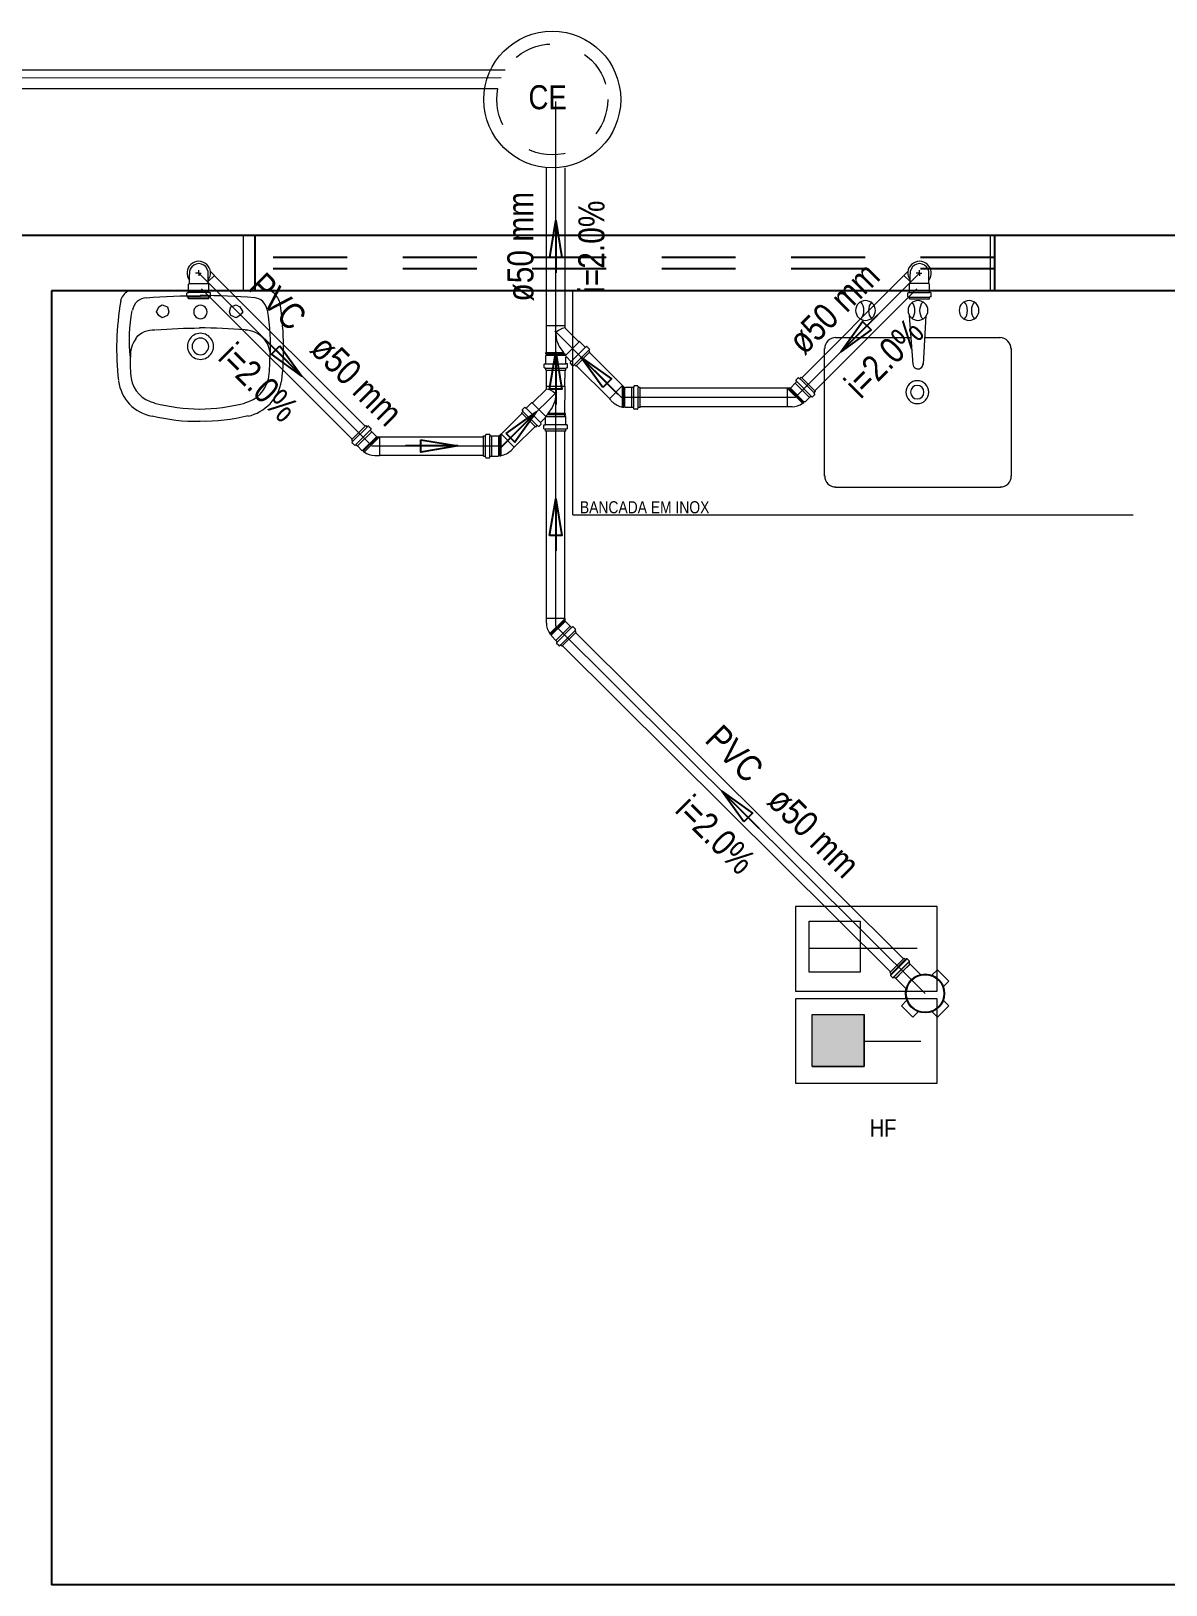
# Model space of a CAD drawing. Header units: inches. Extents: x 48180 to 96389, y -17773 to -8880.
# Drawn here: x 48187.22 to 48190.288, y -8893.439 to -8889.236 of the extents above; entities that cross this region are included whole.
import ezdxf

# ---------------------------------------------------------------- set-up
doc = ezdxf.new("R2010")
doc.units = ezdxf.units.IN
doc.header["$MEASUREMENT"] = 0
doc.linetypes.add('CONTORNO_QUADRO_T', pattern=[0.35, 0.2, -0.15])
doc.linetypes.add('DASHDOT', pattern=[1, 0.5, -0.25, 0, -0.25])
for name, color, linetype, lineweight in [('Arquitetura', 134, 'Continuous', 5), ('NÍVEL 1', 7, 'Continuous', 20), ('Simbolos', 5, 'Continuous', 20), ('SIMBOLOS-INT', 7, 'Continuous', 20), ('Simbolos_int', 174, 'Continuous', 5), ('TEXTOS', 7, 'Continuous', 20), ('TQ-Sentido tubo', 9, 'Continuous', 20), ('TQ-Seção tubo', 5, 'Continuous', 20), ('TQ-Textos tubo', 7, 'Continuous', 20), ('TQ-Tubos detalhe', 90, 'Continuous', 20)]:
    doc.layers.add(name, color=color, linetype=linetype, lineweight=lineweight)
for name, color, linetype in [('ESQUADRIA', 3, 'Continuous'), ('JANELA2', 1, 'Continuous'), ('PAREDE', 4, 'Continuous')]:
    doc.layers.add(name, color=color, linetype=linetype)
doc.styles.add('ARIAL', font='ARIALN.TTF')
doc.styles.add('ArialNarrow', font='ARIALN.TTF')
doc.dimstyles.get("Standard").update_dxf_attribs({"dimtxt": 0.18, "dimasz": 0.18, "dimexe": 0.18, "dimexo": 0.0625, "dimgap": 0.09, "dimtad": 0, "dimtih": 1, "dimtoh": 1, "dimdec": 4, "dimzin": 0, "dimdsep": 46, "dimtxsty": 'Standard', "dimcen": 0.09, "dimadec": 0, "dimazin": 0, "dimtfac": 1, "dimtdec": 4, "dimtofl": 0, "dimtmove": 0, "dimatfit": 3, "dimfxl": 0, "dimtolj": 1, "dimtzin": 0, "dimarcsym": 0})

msp = doc.modelspace()

# ---------------------------------------------------------------- hatches: boundary and pattern name
at = {"layer": 'Arquitetura', "linetype": 'Continuous'}
msp.add_hatch(color=256, dxfattribs=at).paths.add_polyline_path([(48189.4711, -8892.0367), (48189.4721, -8891.8967), (48189.3321, -8891.8967), (48189.3321, -8892.0372), (48189.4721, -8892.0372)])

# ---------------------------------------------------------------- linework, layer by layer
at = {"layer": 'Arquitetura'}
for p, q in [((48187.7946, -8889.9392), (48187.7946, -8889.7872)), ((48189.8136, -8889.7872), (48189.8136, -8889.9392)), ((48187.6761, -8889.9392), (48187.4826, -8889.9392)), ((48187.7411, -8889.9392), (48187.5496, -8889.9392)), ((48187.8696, -8889.9392), (48187.6761, -8889.9392)), ((48187.5596, -8889.9962), (48187.5656, -8889.9822)), ((48187.5656, -8889.9822), (48187.5751, -8889.9767)), ((48187.5751, -8889.9767), (48187.5891, -8889.9822)), ((48187.5891, -8889.9822), (48187.5931, -8889.9962)), ((48187.7571, -8889.9962), (48187.7606, -8889.9822)), ((48187.7606, -8889.9822), (48187.7746, -8889.9767)), ((48187.7746, -8889.9767), (48187.7846, -8889.9822)), ((48187.7846, -8889.9822), (48187.7926, -8889.9962)), ((48187.5656, -8890.0062), (48187.5596, -8889.9962)), ((48187.5751, -8890.0122), (48187.5656, -8890.0062)), ((48187.5891, -8890.0062), (48187.5751, -8890.0122)), ((48187.5931, -8889.9962), (48187.5891, -8890.0062)), ((48187.7606, -8890.0062), (48187.7571, -8889.9962)), ((48187.7746, -8890.0122), (48187.7606, -8890.0062)), ((48187.7846, -8890.0062), (48187.7746, -8890.0122)), ((48187.7926, -8889.9962), (48187.7846, -8890.0062)), ((48189.6696, -8891.6047), (48189.2866, -8891.6047)), ((48189.2866, -8891.6047), (48189.2866, -8891.8337)), ((48189.6696, -8891.8337), (48189.6696, -8891.6047)), ((48189.3241, -8891.7822), (48189.3241, -8891.6442)), ((48189.3241, -8891.6442), (48189.4621, -8891.6442)), ((48189.4621, -8891.6442), (48189.4621, -8891.7822)), ((48189.3241, -8891.7172), (48189.6161, -8891.7172)), ((48189.4621, -8891.7822), (48189.3241, -8891.7822)), ((48189.2866, -8891.8337), (48189.6696, -8891.8337)), ((48189.6696, -8891.8537), (48189.2866, -8891.8537)), ((48189.2866, -8891.8537), (48189.2866, -8892.0822)), ((48189.6696, -8892.0822), (48189.6696, -8891.8537)), ((48189.3321, -8892.0372), (48189.3321, -8891.8967)), ((48189.3321, -8892.0372), (48189.3321, -8891.8967)), ((48189.3321, -8891.8967), (48189.4721, -8891.8967)), ((48189.3321, -8891.8967), (48189.4721, -8891.8967)), ((48189.3321, -8891.8967), (48189.4721, -8891.8967)), ((48189.4721, -8891.8967), (48189.4721, -8892.0372)), ((48189.4721, -8892.0372), (48189.4721, -8891.8967)), ((48189.4721, -8891.9682), (48189.6261, -8891.9682)), ((48189.3321, -8892.0372), (48189.4721, -8892.0372)), ((48189.4721, -8892.0372), (48189.3321, -8892.0372)), ((48189.2866, -8892.0822), (48189.6696, -8892.0822))]:
    msp.add_line(p, q, dxfattribs=at)
at = {"layer": 'Arquitetura', "color": 7}
for p, q in [((48188.6846, -8890.5447), (48188.6846, -8889.9392)), ((48189.5946, -8890.0062), (48189.6041, -8890.1382)), ((48189.6396, -8890.0062), (48189.6321, -8890.1382)), ((48189.3951, -8890.0652), (48189.5981, -8890.0652)), ((48189.6356, -8890.0652), (48189.8411, -8890.0652)), ((48189.3656, -8890.4402), (48189.3656, -8890.0947)), ((48189.8706, -8890.4402), (48189.8706, -8890.0947)), ((48189.3951, -8890.4697), (48189.8411, -8890.4697)), ((48188.6846, -8890.5447), (48190.2001, -8890.5447))]:
    msp.add_line(p, q, dxfattribs=at)
at = {"layer": 'Arquitetura'}
for centre, radius, start, end in [((48187.5001, -8889.9747), 0.039, 117.867, 168.569), ((48187.8416, -8889.9842), 0.0527, 20.5417, 58.93), ((48188.2126, -8890.0947), 0.761, 170.279, 186.577), ((48187.9406, -8890.0732), 0.4552, 169.782, 185.797), ((48187.5341, -8889.9982), 0.0406, 93.114, 170.393), ((48187.6781, -8891.8517), 1.8987, 90, 94.4144), ((48187.6781, -8889.9962), 0.0182, 150.013, 209.987), ((48187.6781, -8889.9962), 0.0182, 90, 150.04), ((48187.6841, -8891.6857), 1.7337, 85.3753, 90.2103), ((48187.6781, -8889.9962), 0.0182, 30.0191, 90.0367), ((48187.6781, -8889.9962), 0.0182, 330.013, 29.9872), ((48187.8201, -8889.9962), 0.0389, 8.7558, 85.6127), ((48187.2476, -8890.0912), 0.6201, 357.323, 9.2415), ((48187.1411, -8890.0947), 0.7618, 353.413, 9.6929), ((48187.6781, -8889.9962), 0.0182, 210.019, 270.037), ((48187.6781, -8889.9962), 0.0182, 270, 330.04), ((48187.5676, -8890.1147), 0.079, 144.652, 182.839), ((48187.5516, -8890.1087), 0.0638, 86.7732, 140.755), ((48187.6781, -8891.4072), 1.3668, 90.0208, 95.0951), ((48187.6781, -8890.0892), 0.0353, 150.003, 209.997), ((48187.6781, -8890.0892), 0.0353, 90, 149.993), ((48187.6781, -8890.0892), 0.0225, 90.0097, 180), ((48187.6741, -8891.5297), 1.4903, 85.1896, 89.9391), ((48187.6781, -8890.0892), 0.0353, 29.9968, 89.9993), ((48187.6781, -8890.0892), 0.0225, 0, 90), ((48187.6781, -8890.0892), 0.0353, 330.003, 29.9968), ((48187.7981, -8890.1127), 0.0674, 40.3438, 89.4487), ((48187.7946, -8890.1147), 0.0723, 356.602, 39.5997), ((48187.6781, -8890.0892), 0.0353, 209.997, 269.999), ((48187.6781, -8890.0892), 0.0225, 180, 270), ((48187.6781, -8890.0892), 0.0225, 270, 0), ((48187.6781, -8890.0892), 0.0353, 270, 329.993), ((48187.8101, -8890.1307), 0.3222, 177.995, 188.17), ((48187.5516, -8890.1307), 0.3142, 351.322, 1.8265), ((48187.5676, -8890.1682), 0.1119, 187.72, 259.592), ((48187.5696, -8890.1642), 0.0792, 188.419, 258.384), ((48187.7786, -8890.1582), 0.0855, 282.946, 347.281), ((48187.7806, -8890.1622), 0.1187, 282.514, 349.944), ((48187.6896, -8889.6807), 0.5785, 256.458, 268.697), ((48187.6621, -8889.6767), 0.5826, 271.352, 283.504), ((48187.6661, -8889.8127), 0.4791, 255.637, 271.341), ((48187.6876, -8889.8127), 0.4785, 268.698, 284.422)]:
    msp.add_arc(centre, radius, start, end, dxfattribs=at)
at = {"layer": 'Arquitetura', "color": 7}
for centre, radius, start, end in [((48189.4761, -8889.9922), 0.0267, 90, 180), ((48189.4761, -8889.9922), 0.0267, 180, 270), ((48189.4366, -8889.9922), 0.0353, 318.994, 41.0064), ((48189.4761, -8889.9922), 0.0267, 0, 90), ((48189.4761, -8889.9922), 0.0267, 270, 0), ((48189.5196, -8889.9922), 0.0353, 138.79, 221.21), ((48189.6181, -8889.9922), 0.0267, 90, 180), ((48189.6181, -8889.9922), 0.0267, 180, 270), ((48189.5746, -8889.9922), 0.0353, 321.427, 38.5726), ((48189.6181, -8889.9922), 0.0267, 0, 90), ((48189.6181, -8889.9922), 0.0267, 270, 0), ((48189.6576, -8889.9922), 0.0353, 139.532, 220.468), ((48189.7561, -8889.9922), 0.0267, 90, 180), ((48189.7561, -8889.9922), 0.0267, 180, 270), ((48189.7166, -8889.9922), 0.0353, 318.884, 41.1163), ((48189.7561, -8889.9922), 0.0267, 0, 90), ((48189.7561, -8889.9922), 0.0267, 270, 0), ((48189.7976, -8889.9922), 0.0353, 138.691, 221.309), ((48189.3951, -8890.0947), 0.0292, 88.5159, 181.484), ((48189.8391, -8890.0967), 0.031, 0.0055, 90), ((48189.6181, -8890.1362), 0.0139, 180.692, 240.707), ((48189.6181, -8890.1362), 0.0139, 240.707, 300.721), ((48189.6181, -8890.1362), 0.0139, 300.721, 0.7361), ((48189.6161, -8890.2132), 0.031, 90, 180), ((48189.6161, -8890.2132), 0.0182, 90, 180), ((48189.6161, -8890.2132), 0.031, 0, 90), ((48189.6161, -8890.2132), 0.0182, 0, 90), ((48189.6161, -8890.2132), 0.031, 180, 270), ((48189.6161, -8890.2132), 0.0182, 180, 270), ((48189.6161, -8890.2132), 0.0182, 270, 0), ((48189.6161, -8890.2132), 0.031, 270, 0), ((48189.3951, -8890.4402), 0.0292, 178.516, 271.484), ((48189.8411, -8890.4402), 0.0292, 268.516, 1.4841)]:
    msp.add_arc(centre, radius, start, end, dxfattribs=at)
at = {"layer": 'ESQUADRIA', "linetype": 'CONTORNO_QUADRO_T'}
for p, q in [((48189.8251, -8889.8492), (48187.8251, -8889.8492)), ((48189.8251, -8889.8792), (48187.8251, -8889.8792))]:
    msp.add_line(p, q, dxfattribs=at)
at = {"layer": 'JANELA2'}
for p, q in [((48187.8251, -8889.7892), (48187.8251, -8889.9392)), ((48189.8251, -8889.7892), (48189.8251, -8889.9392))]:
    msp.add_line(p, q, dxfattribs=at)
at = {"layer": 'NÍVEL 1', "color": 9}
msp.add_circle((48188.6293, -8889.4215), 0.185, dxfattribs=at)
at = {"layer": 'NÍVEL 1', "color": 7, "linetype": 'DASHDOT', "ltscale": 0.05}
msp.add_circle((48188.6293, -8889.4215), 0.15, dxfattribs=at)
at = {"layer": 'PAREDE', "linetype": 'Continuous'}
for p, q in [((48193.1251, -8889.7892), (48181.7251, -8889.7892)), ((48193.1251, -8889.9392), (48187.2751, -8889.9392)), ((48192.0401, -8893.4392), (48187.2751, -8893.4392))]:
    msp.add_line(p, q, dxfattribs=at)
at = {"layer": 'PAREDE'}
msp.add_line((48187.2751, -8889.9392), (48187.2751, -8893.4392), dxfattribs=at)
at = {"layer": 'Simbolos'}
for p, q in [((48187.6483, -8889.9195), (48187.6483, -8889.8942)), ((48187.6988, -8889.9195), (48187.6988, -8889.8942)), ((48187.7051, -8889.8867), (48187.7158, -8889.8972)), ((48189.5908, -8889.8867), (48189.5801, -8889.8972)), ((48189.5971, -8889.9195), (48189.5971, -8889.8942)), ((48189.6476, -8889.9195), (48189.6476, -8889.8942)), ((48187.6418, -8889.954), (48187.6418, -8889.9452)), ((48187.6426, -8889.9442), (48187.6453, -8889.944)), ((48187.6463, -8889.9212), (48187.6483, -8889.9195)), ((48187.6463, -8889.938), (48187.6463, -8889.9212)), ((48187.6463, -8889.9382), (48187.6463, -8889.938)), ((48187.6463, -8889.943), (48187.6463, -8889.9382)), ((48187.7008, -8889.9212), (48187.6988, -8889.9195)), ((48187.7008, -8889.938), (48187.7008, -8889.9212)), ((48187.7008, -8889.9382), (48187.7008, -8889.938)), ((48187.7008, -8889.943), (48187.7008, -8889.9382)), ((48187.7046, -8889.9442), (48187.7018, -8889.944)), ((48187.7053, -8889.954), (48187.7053, -8889.9452)), ((48189.5906, -8889.954), (48189.5906, -8889.9452)), ((48189.5913, -8889.9442), (48189.5941, -8889.944)), ((48189.5951, -8889.9212), (48189.5971, -8889.9195)), ((48189.5951, -8889.938), (48189.5951, -8889.9212)), ((48189.5951, -8889.9382), (48189.5951, -8889.938)), ((48189.5951, -8889.943), (48189.5951, -8889.9382)), ((48189.6496, -8889.9212), (48189.6476, -8889.9195)), ((48189.6496, -8889.938), (48189.6496, -8889.9212)), ((48189.6496, -8889.9382), (48189.6496, -8889.938)), ((48189.6496, -8889.943), (48189.6496, -8889.9382)), ((48189.6533, -8889.9442), (48189.6506, -8889.944)), ((48189.6541, -8889.954), (48189.6541, -8889.9452)), ((48187.6426, -8889.955), (48187.6456, -8889.9557)), ((48187.6463, -8889.961), (48187.6463, -8889.9567)), ((48187.7008, -8889.961), (48187.6463, -8889.961)), ((48187.7008, -8889.961), (48187.7008, -8889.9567)), ((48187.7046, -8889.955), (48187.7016, -8889.9557)), ((48189.5913, -8889.955), (48189.5943, -8889.9557)), ((48189.5951, -8889.961), (48189.5951, -8889.9567)), ((48189.5951, -8889.961), (48189.6496, -8889.961)), ((48189.6496, -8889.961), (48189.6496, -8889.9567)), ((48189.6533, -8889.955), (48189.6503, -8889.9557)), ((48188.6138, -8890.1062), (48188.6138, -8890.033)), ((48188.6643, -8890.0392), (48188.6643, -8890.033)), ((48188.7006, -8890.076), (48188.6648, -8890.0405)), ((48188.7033, -8890.076), (48188.7006, -8890.076)), ((48188.7186, -8890.0912), (48188.7033, -8890.076)), ((48188.6118, -8890.1137), (48188.6138, -8890.112)), ((48188.6118, -8890.1305), (48188.6118, -8890.1137)), ((48188.6123, -8890.1092), (48188.6123, -8890.1062)), ((48188.6138, -8890.1062), (48188.6123, -8890.1062)), ((48188.6138, -8890.1092), (48188.6123, -8890.1092)), ((48188.6138, -8890.112), (48188.6138, -8890.1092)), ((48188.6663, -8890.1305), (48188.6663, -8890.1187)), ((48188.6798, -8890.13), (48188.6678, -8890.118)), ((48188.6926, -8890.1427), (48188.7313, -8890.104)), ((48188.7218, -8890.0895), (48188.7198, -8890.0912)), ((48188.7293, -8890.0957), (48188.7231, -8890.0897)), ((48188.7296, -8890.097), (48188.7281, -8890.0997)), ((48188.7313, -8890.104), (48188.7281, -8890.101)), ((48188.6073, -8890.1465), (48188.6073, -8890.1377)), ((48188.6081, -8890.1367), (48188.6108, -8890.1365)), ((48188.6081, -8890.1472), (48188.6111, -8890.1482)), ((48188.6118, -8890.1307), (48188.6118, -8890.1305)), ((48188.6118, -8890.1355), (48188.6118, -8890.1307)), ((48188.6118, -8890.1535), (48188.6118, -8890.1492)), ((48188.6118, -8890.1535), (48188.6663, -8890.1535)), ((48188.6663, -8890.1307), (48188.6663, -8890.1305)), ((48188.6663, -8890.1355), (48188.6663, -8890.1307)), ((48188.6663, -8890.1535), (48188.6663, -8890.1492)), ((48188.6701, -8890.1472), (48188.6671, -8890.1482)), ((48188.6701, -8890.1367), (48188.6673, -8890.1365)), ((48188.6708, -8890.1465), (48188.6708, -8890.1377)), ((48188.6781, -8890.1332), (48188.6798, -8890.1312)), ((48188.6843, -8890.1407), (48188.6783, -8890.1345)), ((48188.6856, -8890.141), (48188.6883, -8890.1395)), ((48188.6926, -8890.1427), (48188.6896, -8890.1395)), ((48188.6133, -8890.2042), (48188.6133, -8890.198)), ((48188.6636, -8890.2712), (48188.6638, -8890.198)), ((48188.8253, -8890.201), (48188.8196, -8890.1952)), ((48188.8271, -8890.2005), (48188.8268, -8890.201)), ((48188.8441, -8890.2005), (48188.8271, -8890.2005)), ((48188.8488, -8890.2005), (48188.8441, -8890.2005)), ((48188.8501, -8890.1967), (48188.8498, -8890.1995)), ((48188.8598, -8890.196), (48188.8511, -8890.196)), ((48188.8608, -8890.1967), (48188.8616, -8890.1997)), ((48188.8668, -8890.2005), (48188.8626, -8890.2005)), ((48188.8668, -8890.255), (48188.8668, -8890.2005)), ((48189.2731, -8890.2025), (48189.2648, -8890.2025)), ((48189.2861, -8890.189), (48189.2741, -8890.201)), ((48189.2741, -8890.201), (48189.2741, -8890.2015)), ((48189.2893, -8890.1855), (48189.2861, -8890.189)), ((48189.2876, -8890.182), (48189.2893, -8890.184)), ((48189.2938, -8890.1745), (48189.2878, -8890.1807)), ((48189.2951, -8890.1745), (48189.2978, -8890.176)), ((48189.3021, -8890.1727), (48189.2991, -8890.1757)), ((48189.3406, -8890.2112), (48189.3021, -8890.1727)), ((48188.5591, -8890.256), (48188.5743, -8890.2407)), ((48188.5743, -8890.2407), (48188.5771, -8890.2407)), ((48188.5771, -8890.2407), (48188.6128, -8890.2055)), ((48188.7926, -8890.24), (48188.7838, -8890.231)), ((48189.3058, -8890.2432), (48189.3071, -8890.2442)), ((48189.3091, -8890.2422), (48189.3071, -8890.2442)), ((48189.3098, -8890.2392), (48189.3081, -8890.241)), ((48189.3081, -8890.241), (48189.3091, -8890.2422)), ((48189.3126, -8890.2395), (48189.3098, -8890.2392)), ((48189.3246, -8890.2275), (48189.3126, -8890.2395)), ((48189.3278, -8890.224), (48189.3246, -8890.2275)), ((48189.3313, -8890.2257), (48189.3293, -8890.224)), ((48189.3388, -8890.2195), (48189.3326, -8890.2257)), ((48189.3391, -8890.2182), (48189.3373, -8890.2155)), ((48189.3406, -8890.2112), (48189.3376, -8890.2142)), ((48188.5461, -8890.2687), (48188.5493, -8890.2657)), ((48188.5848, -8890.3075), (48188.5461, -8890.2687)), ((48188.5478, -8890.2617), (48188.5493, -8890.2645)), ((48188.5481, -8890.2605), (48188.5546, -8890.2545)), ((48188.5558, -8890.2542), (48188.5578, -8890.256)), ((48188.5976, -8890.295), (48188.6096, -8890.283)), ((48188.6111, -8890.2955), (48188.6111, -8890.2837)), ((48188.6636, -8890.2712), (48188.6651, -8890.2712)), ((48188.6636, -8890.277), (48188.6636, -8890.2742)), ((48188.6636, -8890.2742), (48188.6651, -8890.2742)), ((48188.6656, -8890.2787), (48188.6636, -8890.277)), ((48188.6651, -8890.2742), (48188.6651, -8890.2712)), ((48188.6656, -8890.2955), (48188.6656, -8890.2787)), ((48188.8196, -8890.253), (48188.8198, -8890.2545)), ((48188.8226, -8890.2545), (48188.8198, -8890.2545)), ((48188.8228, -8890.253), (48188.8226, -8890.2545)), ((48188.8253, -8890.253), (48188.8228, -8890.253)), ((48188.8271, -8890.255), (48188.8253, -8890.253)), ((48188.8441, -8890.255), (48188.8271, -8890.255)), ((48188.8488, -8890.255), (48188.8441, -8890.255)), ((48188.8501, -8890.2587), (48188.8498, -8890.256)), ((48188.8598, -8890.2595), (48188.8511, -8890.2595)), ((48188.8608, -8890.2587), (48188.8616, -8890.2557)), ((48188.8668, -8890.255), (48188.8626, -8890.255)), ((48189.2776, -8890.2532), (48189.2648, -8890.253)), ((48188.0863, -8890.3425), (48188.1251, -8890.3037)), ((48188.1251, -8890.3037), (48188.1281, -8890.307)), ((48188.1318, -8890.3055), (48188.1293, -8890.307)), ((48188.1331, -8890.3057), (48188.1393, -8890.3117)), ((48188.1396, -8890.313), (48188.1378, -8890.3152)), ((48188.1378, -8890.3165), (48188.1411, -8890.32)), ((48188.1411, -8890.32), (48188.1531, -8890.332)), ((48188.4496, -8890.3277), (48188.4488, -8890.3307)), ((48188.4506, -8890.327), (48188.4593, -8890.327)), ((48188.4603, -8890.3277), (48188.4606, -8890.3305)), ((48188.4851, -8890.332), (48188.4908, -8890.3262)), ((48188.5848, -8890.3075), (48188.5878, -8890.3042)), ((48188.5918, -8890.3057), (48188.5891, -8890.3042)), ((48188.5931, -8890.3057), (48188.5991, -8890.2995)), ((48188.5993, -8890.2982), (48188.5976, -8890.2962)), ((48188.6066, -8890.3115), (48188.6066, -8890.3027)), ((48188.6073, -8890.3017), (48188.6101, -8890.3015)), ((48188.6073, -8890.3122), (48188.6103, -8890.3132)), ((48188.6111, -8890.2957), (48188.6111, -8890.2955)), ((48188.6111, -8890.3005), (48188.6111, -8890.2957)), ((48188.6111, -8890.3185), (48188.6111, -8890.3142)), ((48188.6656, -8890.3185), (48188.6111, -8890.3185)), ((48188.6656, -8890.2957), (48188.6656, -8890.2955)), ((48188.6656, -8890.3005), (48188.6656, -8890.2957)), ((48188.6656, -8890.3185), (48188.6656, -8890.3142)), ((48188.6693, -8890.3122), (48188.6663, -8890.3132)), ((48188.6693, -8890.3017), (48188.6666, -8890.3015)), ((48188.6701, -8890.3115), (48188.6701, -8890.3027)), ((48188.0863, -8890.3425), (48188.0893, -8890.3455)), ((48188.0881, -8890.3492), (48188.0896, -8890.3467)), ((48188.0883, -8890.3505), (48188.0943, -8890.3567)), ((48188.0956, -8890.357), (48188.0978, -8890.3552)), ((48188.0991, -8890.3552), (48188.1026, -8890.3585)), ((48188.1026, -8890.3585), (48188.1146, -8890.3705)), ((48188.1146, -8890.3705), (48188.1171, -8890.3702)), ((48188.1171, -8890.3702), (48188.1191, -8890.372)), ((48188.1531, -8890.332), (48188.1528, -8890.3325)), ((48188.1541, -8890.3335), (48188.1621, -8890.3335)), ((48188.4436, -8890.386), (48188.4436, -8890.3315)), ((48188.4436, -8890.3315), (48188.4478, -8890.3315)), ((48188.4616, -8890.3315), (48188.4663, -8890.3315)), ((48188.4663, -8890.3315), (48188.4833, -8890.3315)), ((48188.4833, -8890.3315), (48188.4836, -8890.332)), ((48188.5178, -8890.371), (48188.5266, -8890.362)), ((48188.1191, -8890.372), (48188.1181, -8890.3732)), ((48188.1181, -8890.3732), (48188.1201, -8890.3752)), ((48188.1213, -8890.3745), (48188.1201, -8890.3752)), ((48188.1496, -8890.3842), (48188.1621, -8890.3842)), ((48188.4436, -8890.386), (48188.4478, -8890.386)), ((48188.4496, -8890.3897), (48188.4488, -8890.3867)), ((48188.4506, -8890.3905), (48188.4593, -8890.3905)), ((48188.4603, -8890.3897), (48188.4606, -8890.387)), ((48188.4616, -8890.386), (48188.4663, -8890.386)), ((48188.4663, -8890.386), (48188.4833, -8890.386)), ((48188.4833, -8890.386), (48188.4851, -8890.384)), ((48188.4851, -8890.384), (48188.4876, -8890.384)), ((48188.4876, -8890.384), (48188.4878, -8890.3855)), ((48188.4878, -8890.3855), (48188.4906, -8890.3855)), ((48188.4908, -8890.384), (48188.4906, -8890.3855)), ((48188.6133, -8890.8375), (48188.6133, -8890.825)), ((48188.6641, -8890.833), (48188.6641, -8890.825)), ((48188.6231, -8890.8657), (48188.6223, -8890.867)), ((48188.6243, -8890.869), (48188.6223, -8890.867)), ((48188.6253, -8890.868), (48188.6243, -8890.869)), ((48188.6273, -8890.8697), (48188.6253, -8890.868)), ((48188.6271, -8890.8725), (48188.6273, -8890.8697)), ((48188.6391, -8890.8845), (48188.6271, -8890.8725)), ((48188.6551, -8890.9005), (48188.6936, -8890.862)), ((48188.6656, -8890.834), (48188.6651, -8890.8342)), ((48188.6776, -8890.846), (48188.6656, -8890.834)), ((48188.6811, -8890.8492), (48188.6776, -8890.846)), ((48188.6846, -8890.8475), (48188.6823, -8890.8492)), ((48188.6918, -8890.854), (48188.6858, -8890.8477)), ((48188.6921, -8890.8552), (48188.6906, -8890.8577)), ((48188.6936, -8890.862), (48188.6906, -8890.859)), ((48188.6423, -8890.888), (48188.6391, -8890.8845)), ((48188.6406, -8890.8915), (48188.6423, -8890.8892)), ((48188.6471, -8890.8987), (48188.6408, -8890.8927)), ((48188.6483, -8890.899), (48188.6508, -8890.8975)), ((48188.6551, -8890.9005), (48188.6521, -8890.8975)), ((48189.5803, -8891.744), (48189.5418, -8891.7827)), ((48189.5443, -8891.79), (48189.5878, -8891.7465)), ((48189.5941, -8891.7527), (48189.5506, -8891.7962)), ((48189.5803, -8891.744), (48189.5833, -8891.747)), ((48189.5873, -8891.7457), (48189.5846, -8891.7472)), ((48189.5886, -8891.7457), (48189.5948, -8891.752)), ((48189.5948, -8891.7532), (48189.5931, -8891.7555)), ((48189.5931, -8891.7567), (48189.5963, -8891.76)), ((48189.5418, -8891.7827), (48189.5448, -8891.7857)), ((48189.5433, -8891.7895), (48189.5451, -8891.787)), ((48189.5436, -8891.7907), (48189.5498, -8891.797)), ((48189.5511, -8891.7972), (48189.5531, -8891.7952)), ((48189.5546, -8891.7952), (48189.5578, -8891.7985)), ((48189.5578, -8891.7985), (48189.5578, -8891.7987)), ((48189.5861, -8891.8267), (48189.5578, -8891.7987)), ((48189.5963, -8891.76), (48189.5966, -8891.7602)), ((48189.6246, -8891.7882), (48189.5966, -8891.7602)), ((48189.6566, -8891.7895), (48189.6706, -8891.7755)), ((48189.6706, -8891.7755), (48189.7013, -8891.8062)), ((48189.6873, -8891.8202), (48189.7013, -8891.8062)), ((48189.5873, -8891.8587), (48189.5733, -8891.8727)), ((48189.5733, -8891.8727), (48189.6041, -8891.9035)), ((48189.7013, -8891.8727), (48189.6706, -8891.9035)), ((48189.6873, -8891.8587), (48189.7013, -8891.8727)), ((48189.6181, -8891.8895), (48189.6041, -8891.9035)), ((48189.6566, -8891.8895), (48189.6706, -8891.9035))]:
    msp.add_line(p, q, dxfattribs=at)
msp.add_circle((48189.6373, -8891.8395), 0.0528, dxfattribs=at)
for centre, radius, start, end in [((48187.6736, -8889.891), 0.0255, 352.826, 187.174), ((48189.6223, -8889.891), 0.0255, 352.826, 187.174), ((48187.6428, -8889.9452), 0.001, 95.0001, 180), ((48187.6453, -8889.943), 0.001, 275, 0.0001), ((48187.7018, -8889.943), 0.001, 180, 265), ((48187.7043, -8889.9452), 0.001, 0.0001, 85.0001), ((48189.5916, -8889.9452), 0.001, 95, 180), ((48189.5941, -8889.943), 0.001, 275, 0), ((48189.6506, -8889.943), 0.001, 180, 265), ((48189.6531, -8889.9452), 0.001, 0, 85), ((48187.6428, -8889.954), 0.001, 180, 255), ((48187.6453, -8889.9567), 0.001, 0.0001, 75.0001), ((48187.7018, -8889.9567), 0.001, 105, 180), ((48187.7043, -8889.954), 0.001, 285, 0.0001), ((48189.5916, -8889.954), 0.001, 180, 255), ((48189.5941, -8889.9567), 0.001, 0, 75), ((48189.6506, -8889.9567), 0.001, 105, 180), ((48189.6531, -8889.954), 0.001, 285, 0), ((48188.6658, -8890.0392), 0.0015, 179.998, 225.002), ((48188.6673, -8890.1187), 0.001, 45.0025, 179.998), ((48188.7191, -8890.0905), 0.001, 225.003, 310.003), ((48188.7226, -8890.0902), 0.001, 45.0021, 130.002), ((48188.7288, -8890.1002), 0.001, 150.002, 225.003), ((48188.7286, -8890.0965), 0.001, 330.003, 45.0027), ((48188.6083, -8890.1377), 0.001, 95.0024, 179.998), ((48188.6083, -8890.1465), 0.001, 179.998, 255.003), ((48188.6108, -8890.1355), 0.001, 275.002, 0.0025), ((48188.6108, -8890.1492), 0.001, 0.0025, 75.0026), ((48188.6673, -8890.1355), 0.001, 179.998, 265.003), ((48188.6673, -8890.1492), 0.001, 105.002, 179.998), ((48188.6698, -8890.1377), 0.001, 0.0025, 85.0026), ((48188.6698, -8890.1465), 0.001, 285.002, 0.0025), ((48188.6788, -8890.134), 0.001, 140.002, 225.003), ((48188.6791, -8890.1305), 0.001, 320.003, 45.0024), ((48188.6851, -8890.14), 0.001, 225.002, 300.003), ((48188.6888, -8890.1402), 0.001, 45.0024, 120.003), ((48188.8261, -8890.2002), 0.001, 225, 315), ((48188.8488, -8890.1995), 0.001, 270, 355), ((48188.8511, -8890.197), 0.001, 90, 175), ((48188.8598, -8890.197), 0.001, 14.9999, 90), ((48188.8626, -8890.1995), 0.001, 195, 270), ((48189.2731, -8890.2015), 0.001, 270, 0), ((48189.2886, -8890.1815), 0.001, 135, 220), ((48189.2886, -8890.1847), 0.001, 315, 40.0001), ((48189.2946, -8890.1752), 0.001, 59.9999, 135), ((48189.2983, -8890.175), 0.001, 240, 315), ((48188.6118, -8890.2042), 0.0015, 314.847, 359.847), ((48188.8258, -8890.2062), 0.0473, 225.444, 262.398), ((48189.2771, -8890.2057), 0.0473, 270.444, 307.398), ((48189.3286, -8890.2247), 0.001, 49.9999, 135), ((48189.3318, -8890.225), 0.001, 230, 315), ((48189.3383, -8890.215), 0.001, 135, 210), ((48189.3381, -8890.2187), 0.001, 315, 30.0001), ((48188.5488, -8890.2612), 0.001, 134.847, 209.847), ((48188.5486, -8890.265), 0.001, 314.847, 29.8473), ((48188.5551, -8890.255), 0.001, 49.8473, 134.847), ((48188.5586, -8890.2552), 0.001, 229.847, 314.847), ((48188.6101, -8890.2837), 0.001, 359.847, 134.847), ((48188.8488, -8890.256), 0.001, 4.9999, 90), ((48188.8511, -8890.2585), 0.001, 185, 270), ((48188.8598, -8890.2585), 0.001, 270, 345), ((48188.8626, -8890.256), 0.001, 90, 165), ((48188.1286, -8890.3062), 0.001, 225, 300), ((48188.1323, -8890.3062), 0.001, 45, 120), ((48188.1383, -8890.316), 0.001, 140, 225), ((48188.1386, -8890.3125), 0.001, 320, 45), ((48188.4506, -8890.328), 0.001, 89.9996, 165), ((48188.4593, -8890.328), 0.001, 4.9996, 89.9996), ((48188.5886, -8890.305), 0.001, 59.8473, 134.847), ((48188.5923, -8890.3047), 0.001, 239.847, 314.847), ((48188.5983, -8890.2955), 0.001, 134.847, 219.847), ((48188.5986, -8890.299), 0.001, 314.847, 39.8473), ((48188.6076, -8890.3027), 0.001, 94.8473, 179.847), ((48188.6076, -8890.3115), 0.001, 179.847, 254.847), ((48188.6101, -8890.3005), 0.001, 274.847, 359.847), ((48188.6101, -8890.3142), 0.001, 359.847, 74.8473), ((48188.6666, -8890.3005), 0.001, 179.847, 264.847), ((48188.6666, -8890.3142), 0.001, 104.847, 179.847), ((48188.6691, -8890.3027), 0.001, 359.847, 84.8473), ((48188.6691, -8890.3115), 0.001, 284.847, 359.847), ((48188.0888, -8890.3497), 0.001, 150, 225), ((48188.0888, -8890.346), 0.001, 330, 45), ((48188.0951, -8890.356), 0.001, 225, 310), ((48188.0986, -8890.3557), 0.001, 45, 130), ((48188.1541, -8890.3325), 0.001, 180, 270), ((48188.4478, -8890.3305), 0.001, 270, 345), ((48188.4616, -8890.3305), 0.001, 185, 270), ((48188.4843, -8890.3312), 0.001, 225, 315), ((48188.4846, -8890.3372), 0.0473, 277.602, 314.555), ((48188.1498, -8890.337), 0.0473, 232.602, 269.556), ((48188.4478, -8890.387), 0.001, 14.9996, 89.9996), ((48188.4506, -8890.3895), 0.001, 195, 270), ((48188.4593, -8890.3895), 0.001, 270, 355), ((48188.4616, -8890.387), 0.001, 89.9996, 175), ((48188.6651, -8890.833), 0.001, 179.987, 270.013), ((48188.6606, -8890.8372), 0.0473, 180.457, 217.41), ((48188.6816, -8890.8487), 0.001, 225.013, 310.013), ((48188.6851, -8890.8485), 0.001, 45.0126, 130.013), ((48188.6913, -8890.8582), 0.001, 150.013, 225.013), ((48188.6913, -8890.8547), 0.001, 330.013, 45.0126), ((48188.6416, -8890.892), 0.001, 140.013, 225.013), ((48188.6418, -8890.8885), 0.001, 320.013, 45.0126), ((48188.6478, -8890.8982), 0.001, 225.013, 300.013), ((48188.6513, -8890.8982), 0.001, 45.0126, 120.013), ((48189.5841, -8891.7465), 0.001, 225.001, 300.001), ((48189.5878, -8891.7465), 0.001, 45.0009, 120.001), ((48189.5938, -8891.756), 0.001, 140.001, 225.001), ((48189.5941, -8891.7527), 0.001, 320.001, 45.0009), ((48189.5443, -8891.79), 0.001, 150.001, 225.001), ((48189.5441, -8891.7862), 0.001, 330.001, 45.0009), ((48189.5506, -8891.7962), 0.001, 225.001, 310.001), ((48189.5538, -8891.796), 0.001, 45.0009, 130.001), ((48189.6556, -8891.7885), 0.0015, 250.411, 315.001), ((48189.6883, -8891.8212), 0.0015, 135.001, 199.591), ((48189.5863, -8891.8577), 0.0015, 315.001, 19.5906), ((48189.6883, -8891.8577), 0.0015, 160.411, 225.001), ((48189.6191, -8891.8907), 0.0015, 70.4112, 135.001), ((48189.6556, -8891.8907), 0.0015, 45.0009, 109.591)]:
    msp.add_arc(centre, radius, start, end, dxfattribs=at)
at = {"layer": 'SIMBOLOS-INT'}
for p, q in [((48188.6138, -8890.033), (48188.6643, -8890.033)), ((48188.6398, -8890.0512), (48188.6363, -8890.0477)), ((48188.6391, -8890.053), (48188.6391, -8890.045)), ((48188.7033, -8890.076), (48188.6653, -8890.114)), ((48188.6653, -8890.1137), (48188.6118, -8890.1137)), ((48188.6138, -8890.1062), (48188.6598, -8890.1062)), ((48188.6138, -8890.1092), (48188.6623, -8890.1092)), ((48188.6623, -8890.1092), (48188.6598, -8890.1062)), ((48188.6803, -8890.1305), (48188.7191, -8890.0917)), ((48188.6888, -8890.139), (48188.7276, -8890.1002)), ((48188.6118, -8890.1362), (48188.6663, -8890.1362)), ((48188.6118, -8890.1482), (48188.6663, -8890.1482)), ((48188.6638, -8890.198), (48188.6133, -8890.198)), ((48188.5743, -8890.2407), (48188.6121, -8890.279)), ((48188.6378, -8890.2162), (48188.6413, -8890.2127)), ((48188.6386, -8890.218), (48188.6386, -8890.21)), ((48188.5886, -8890.3037), (48188.5498, -8890.265)), ((48188.5971, -8890.2955), (48188.5586, -8890.2565)), ((48188.6121, -8890.2787), (48188.6656, -8890.2787)), ((48188.6151, -8890.2742), (48188.6176, -8890.2712)), ((48188.6636, -8890.2742), (48188.6151, -8890.2742)), ((48188.6636, -8890.2712), (48188.6176, -8890.2712)), ((48188.6656, -8890.3012), (48188.6111, -8890.3012)), ((48188.6656, -8890.3132), (48188.6111, -8890.3132))]:
    msp.add_line(p, q, dxfattribs=at)
for points in [[(48188.6403, -8890.051), (48188.6388, -8890.0552), (48188.6411, -8890.0722), (48188.6483, -8890.0897), (48188.6598, -8890.1062)], [(48188.6643, -8890.0392), (48188.6561, -8890.041), (48188.6461, -8890.0462), (48188.6403, -8890.051)], [(48188.6623, -8890.1092), (48188.6643, -8890.1117), (48188.6671, -8890.1177)], [(48188.6133, -8890.2042), (48188.6216, -8890.206), (48188.6316, -8890.2112), (48188.6373, -8890.216)], [(48188.6373, -8890.216), (48188.6388, -8890.2202), (48188.6366, -8890.2372), (48188.6293, -8890.2547), (48188.6176, -8890.2712)], [(48188.6151, -8890.2742), (48188.6131, -8890.2767), (48188.6103, -8890.2827)]]:
    msp.add_lwpolyline(points, dxfattribs=at)
at = {"layer": 'Simbolos_int'}
for p, q in [((48187.6736, -8889.891), (48187.6646, -8889.891)), ((48187.6736, -8889.891), (48187.6736, -8889.8835)), ((48187.6736, -8889.891), (48187.6798, -8889.891)), ((48187.6736, -8889.891), (48187.6736, -8889.8982)), ((48187.6988, -8889.9142), (48187.7158, -8889.8972)), ((48189.5971, -8889.9142), (48189.5801, -8889.8972)), ((48189.6223, -8889.891), (48189.6133, -8889.891)), ((48189.6223, -8889.891), (48189.6223, -8889.8835)), ((48189.6223, -8889.891), (48189.6286, -8889.891)), ((48189.6223, -8889.891), (48189.6223, -8889.8982)), ((48187.6463, -8889.9382), (48187.7008, -8889.9382)), ((48187.7008, -8889.9437), (48187.6463, -8889.9437)), ((48187.6483, -8889.9195), (48187.6988, -8889.9195)), ((48189.6496, -8889.9382), (48189.5951, -8889.9382)), ((48189.5951, -8889.9437), (48189.6496, -8889.9437)), ((48189.6476, -8889.9195), (48189.5971, -8889.9195)), ((48187.7008, -8889.956), (48187.6463, -8889.956)), ((48189.5951, -8889.956), (48189.6496, -8889.956)), ((48188.8196, -8890.1952), (48188.7838, -8890.231)), ((48188.8196, -8890.253), (48188.8196, -8890.1952)), ((48188.8228, -8890.253), (48188.8228, -8890.1982)), ((48188.8253, -8890.253), (48188.8253, -8890.201)), ((48188.8441, -8890.255), (48188.8441, -8890.2005)), ((48188.8498, -8890.255), (48188.8498, -8890.2005)), ((48188.8618, -8890.255), (48188.8618, -8890.2005)), ((48189.3058, -8890.2432), (48189.2648, -8890.2025)), ((48189.2648, -8890.2025), (48189.2648, -8890.253)), ((48189.3081, -8890.241), (48189.2693, -8890.2022)), ((48189.3098, -8890.2392), (48189.2731, -8890.2025)), ((48189.3246, -8890.2275), (48189.2861, -8890.189)), ((48189.3286, -8890.2232), (48189.2901, -8890.1847)), ((48189.3371, -8890.2147), (48189.2986, -8890.1762)), ((48188.0901, -8890.346), (48188.1286, -8890.3075)), ((48188.0986, -8890.3545), (48188.1371, -8890.316)), ((48188.1026, -8890.3585), (48188.1411, -8890.32)), ((48188.4876, -8890.384), (48188.4876, -8890.3292)), ((48188.4908, -8890.384), (48188.4908, -8890.3262)), ((48188.4908, -8890.3262), (48188.5266, -8890.362)), ((48188.1171, -8890.3702), (48188.1541, -8890.3335)), ((48188.1191, -8890.372), (48188.1576, -8890.3335)), ((48188.1213, -8890.3745), (48188.1621, -8890.3335)), ((48188.1621, -8890.3335), (48188.1621, -8890.3842)), ((48188.4486, -8890.386), (48188.4486, -8890.3315)), ((48188.4606, -8890.386), (48188.4606, -8890.3315)), ((48188.4663, -8890.386), (48188.4663, -8890.3315)), ((48188.4851, -8890.384), (48188.4851, -8890.332)), ((48188.6641, -8890.825), (48188.6133, -8890.825)), ((48188.6231, -8890.8657), (48188.6641, -8890.825)), ((48188.6253, -8890.868), (48188.6641, -8890.8295)), ((48188.6273, -8890.8697), (48188.6641, -8890.833)), ((48188.6391, -8890.8845), (48188.6776, -8890.846)), ((48188.6431, -8890.8885), (48188.6816, -8890.85)), ((48188.6516, -8890.897), (48188.6901, -8890.8585)), ((48189.5453, -8891.7862), (48189.5838, -8891.7477)), ((48189.5538, -8891.7947), (48189.5923, -8891.756)), ((48189.5578, -8891.7985), (48189.5771, -8891.7792)), ((48189.5578, -8891.7987), (48189.5773, -8891.7795)), ((48189.5963, -8891.76), (48189.5771, -8891.7792)), ((48189.5966, -8891.7602), (48189.5773, -8891.7795))]:
    msp.add_line(p, q, dxfattribs=at)
msp.add_circle((48189.6373, -8891.8395), 0.0508, dxfattribs=at)
for centre in [(48187.6736, -8889.891), (48189.6223, -8889.891)]:
    msp.add_arc(centre, 0.0318, 322.861, 217.139, dxfattribs=at)
at = {"layer": 'TQ-Seção tubo'}
for p, q in [((48188.5017, -8889.3425), (48185.733, -8889.3425)), ((48188.4821, -8889.3925), (48185.733, -8889.3925)), ((48188.6141, -8890.033), (48188.6141, -8889.6062)), ((48188.6641, -8890.033), (48188.6641, -8889.6062)), ((48187.7166, -8889.8985), (48188.1233, -8890.3055)), ((48189.5793, -8889.8985), (48189.3036, -8890.1745)), ((48187.6811, -8889.934), (48188.0881, -8890.3407)), ((48189.6148, -8889.934), (48189.3391, -8890.2097)), ((48188.8193, -8890.1955), (48188.7296, -8890.1057)), ((48188.6136, -8890.198), (48188.6138, -8890.1535)), ((48188.6636, -8890.198), (48188.6638, -8890.1537)), ((48188.7841, -8890.2307), (48188.6943, -8890.141)), ((48189.2648, -8890.2027), (48188.8668, -8890.2027)), ((48188.4913, -8890.3265), (48188.5478, -8890.2702)), ((48189.2648, -8890.2527), (48188.8668, -8890.2527)), ((48188.5266, -8890.362), (48188.5831, -8890.3057)), ((48188.6136, -8890.825), (48188.6136, -8890.3185)), ((48188.6636, -8890.825), (48188.6636, -8890.3185)), ((48188.1621, -8890.3337), (48188.4436, -8890.3337)), ((48188.1621, -8890.3837), (48188.4436, -8890.3837)), ((48189.5786, -8891.7457), (48188.6921, -8890.8635)), ((48189.5433, -8891.7812), (48188.6568, -8890.899))]:
    msp.add_line(p, q, dxfattribs=at)
at = {"layer": 'TQ-Tubos detalhe'}
for p, q in [((48188.4912, -8889.363), (48185.426, -8889.3642)), ((48188.6391, -8890.0502), (48188.6391, -8889.427)), ((48187.6736, -8889.891), (48188.1413, -8890.3587)), ((48189.6223, -8889.891), (48189.2856, -8890.2277)), ((48188.6386, -8890.2152), (48188.6391, -8890.0502)), ((48188.8163, -8890.2277), (48188.6391, -8890.0502)), ((48188.4941, -8890.3587), (48188.6386, -8890.2152)), ((48188.6388, -8890.8457), (48188.6386, -8890.2152)), ((48189.2856, -8890.2277), (48188.8163, -8890.2277)), ((48188.1413, -8890.3587), (48188.4941, -8890.3587)), ((48189.6373, -8891.8395), (48188.6388, -8890.8457))]:
    msp.add_line(p, q, dxfattribs=at)

# ---------------------------------------------------------------- texts
at = {"layer": 'Arquitetura', "attachment_point": 7, "line_spacing_factor": 0.798, "style": 'ArialNarrow'}
for s, insert, char_height, width in [('BANCADA EM INOX', (48188.7041, -8890.5412), 0.032741, 0.589338), ('HF', (48189.4876, -8892.2267), 0.04715, 0.113153)]:
    msp.add_mtext(s, dxfattribs=dict(at, insert=insert, char_height=char_height, width=width))
at = {"layer": 'TEXTOS', "insert": (48188.5651, -8889.4488), "char_height": 0.065, "width": 0.156, "attachment_point": 7, "line_spacing_factor": 0.798, "style": 'ARIAL'}
msp.add_mtext('CE', dxfattribs=at)
at = {"layer": 'TQ-Textos tubo', "char_height": 0.0706, "line_spacing_factor": 0.798, "style": 'ARIAL'}
for s, insert, width, attachment_point, rotation in [('ø50 mm', (48188.5803, -8889.8197), 0.50832, 8, 90.0002), ('i=2.0%', (48188.7715, -8889.8197), 0.50832, 8, 90.0002), ('PVC', (48187.92, -8890.052), 0.25416, 9, 314.9999), ('ø50 mm', (48189.4166, -8890.0115), 0.50832, 8, 45.0001), ('i=2.0%', (48189.5518, -8890.1467), 0.50832, 8, 45.0001), ('i=2.0%', (48187.8098, -8890.2122), 0.50832, 8, 314.9999), ('ø50 mm', (48187.9698, -8890.102), 0.50832, 7, 314.9999), ('PVC', (48189.1555, -8891.275), 0.25416, 9, 315.1374), ('ø50 mm', (48189.2055, -8891.3247), 0.50832, 7, 315.1374), ('i=2.0%', (48189.0455, -8891.4355), 0.50832, 8, 315.1374)]:
    msp.add_mtext(s, dxfattribs=dict(at, insert=insert, width=width, attachment_point=attachment_point, rotation=rotation))

# ---------------------------------------------------------------- leaders
at = {"layer": 'TQ-Sentido tubo'}
for points in [[(48188.6391, -8889.749), (48188.6391, -8889.8902)], [(48189.4093, -8890.104), (48189.5091, -8890.0042)], [(48187.9523, -8890.1697), (48187.8523, -8890.0697)], [(48188.6388, -8890.1052), (48188.6386, -8890.2465)], [(48188.7068, -8890.1182), (48188.8068, -8890.2182)], [(48188.5871, -8890.2662), (48188.4871, -8890.366)], [(48188.3736, -8890.3587), (48188.2323, -8890.3587)], [(48188.6386, -8890.5012), (48188.6386, -8890.6422)], [(48189.0881, -8891.2927), (48189.1881, -8891.3925)]]:
    msp.add_leader(points, dimstyle='Standard', override={"dimasz": 0.1, "dimldrblk": 'CLOSED'}, dxfattribs=at)

doc.saveas('drawing.dxf')
